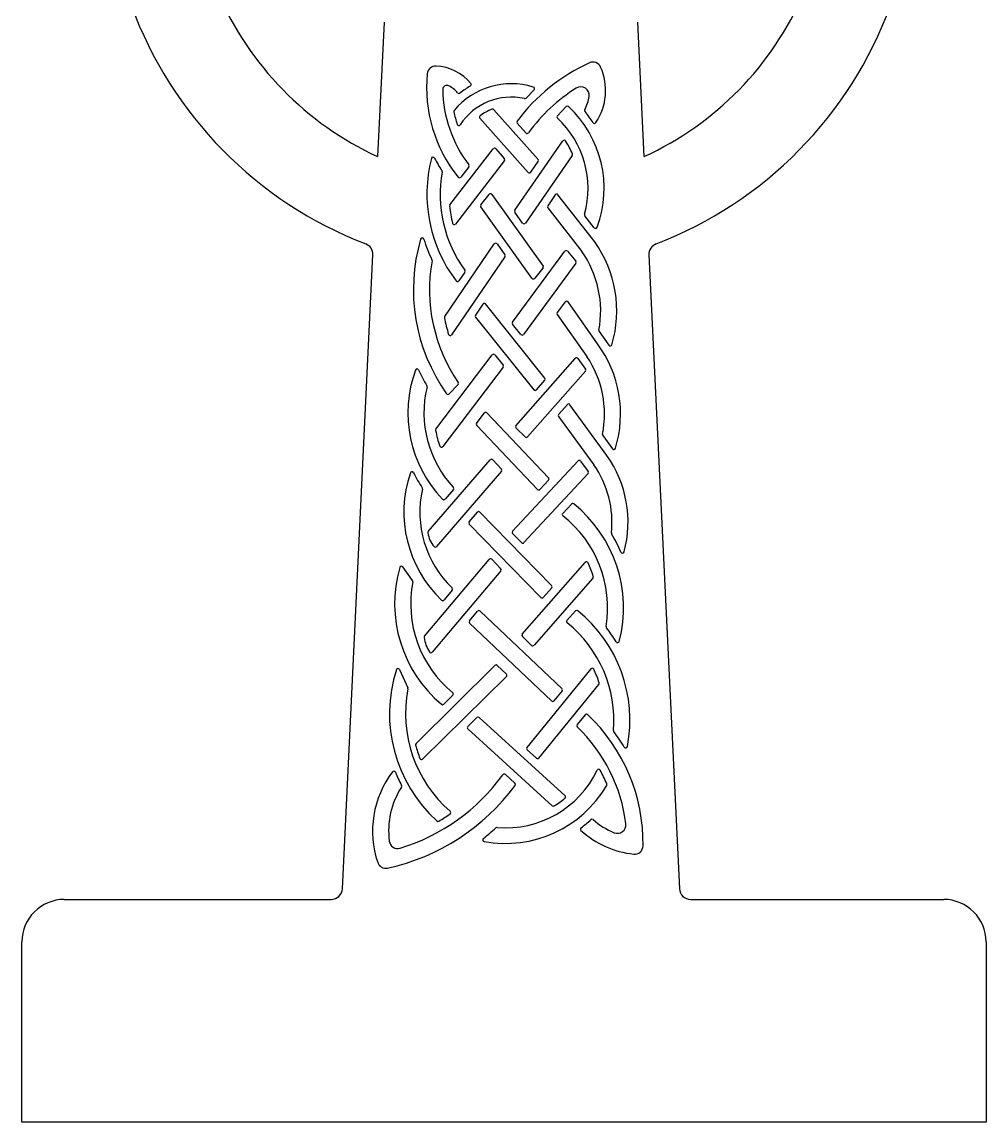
# Model space of a CAD drawing. Extents: x 0 to 17.1, y 0 to 31.1.
# Drawn here: x 0 to 17.11, y 0 to 19.51 of the extents above; entities that cross this region are included whole.
import ezdxf

# ---------------------------------------------------------------- set-up
doc = ezdxf.new("R2010")
doc.units = 0
doc.layers.add('WHITE', color=7, linetype='CONTINUOUS')

msp = doc.modelspace()

# ---------------------------------------------------------------- linework, layer by layer
at = {"layer": 'WHITE', "linetype": 'CONTINUOUS'}
for p, q in [((6.426248, 19.513747), (6.311251, 17.127077)), ((11.041244, 17.127077), (10.926248, 19.513747)), ((9.085945, 18.30978), (8.944366, 18.164009)), ((9.158962, 17.076729), (8.372034, 17.957599)), ((9.501648, 17.851593), (9.658397, 18.013064)), ((8.125593, 17.805674), (8.982275, 16.846723)), ((8.940736, 17.546157), (8.78757, 17.717607)), ((8.744421, 16.176296), (9.597318, 17.404712)), ((7.595101, 16.268148), (8.360489, 17.264208)), ((8.406649, 17.265915), (8.559194, 17.09516)), ((8.560609, 17.056895), (7.694696, 15.930012)), ((9.765467, 17.147174), (8.932845, 15.947959)), ((9.02929, 16.8496), (9.161232, 17.039633)), ((7.926608, 16.945747), (7.784984, 16.761441)), ((8.144409, 16.269077), (8.287636, 16.455471)), ((8.335808, 16.454669), (9.246314, 15.18438)), ((9.462918, 16.448406), (9.328502, 16.254809)), ((10.162823, 15.612999), (9.51123, 16.449729)), ((9.050289, 14.968655), (8.143814, 16.233321)), ((9.329475, 16.219267), (9.933949, 15.443045)), ((8.883819, 15.947591), (8.744681, 16.141709)), ((10.154302, 15.863609), (9.987402, 16.077929)), ((7.501211, 14.289378), (8.381049, 15.57576)), ((8.430194, 15.576301), (8.569683, 15.381693)), ((8.705865, 14.18918), (9.632955, 15.447338)), ((9.680014, 15.448913), (9.829362, 15.272302)), ((5.68542, 4.138398), (6.22711, 15.380785)), ((8.570062, 15.34728), (7.623422, 13.963227)), ((9.830606, 15.235134), (8.899806, 13.971941)), ((11.125385, 15.380785), (11.667075, 4.138398)), ((7.856635, 15.074733), (7.752054, 14.921828)), ((9.24519, 15.147955), (9.097932, 14.967185)), ((8.178689, 14.509365), (8.045928, 14.315258)), ((9.279658, 13.19809), (8.226857, 14.511194)), ((9.640816, 14.549243), (9.499295, 14.359507)), ((10.215474, 13.802523), (9.689381, 14.548595)), ((8.047284, 14.279556), (9.081813, 12.989242)), ((9.498825, 14.324282), (10.025381, 13.577552)), ((8.852248, 13.970971), (8.706611, 14.152618)), ((10.2429, 14.023917), (10.415348, 13.779361)), ((7.346024, 12.292221), (8.344914, 13.608906)), ((8.39222, 13.60954), (8.537333, 13.428548)), ((8.765984, 12.351032), (9.819139, 13.545611)), ((9.86616, 13.54306), (9.999459, 13.354025)), ((8.537828, 13.39165), (7.467459, 11.980745)), ((9.997445, 13.316897), (8.972657, 12.154495)), ((7.739675, 13.080842), (7.580091, 12.916452)), ((9.127722, 12.988169), (9.278756, 13.159485)), ((9.677433, 12.727089), (9.524965, 12.554148)), ((10.379643, 11.822699), (9.724207, 12.724883)), ((8.066757, 12.392598), (8.203209, 12.57554)), ((8.248968, 12.578306), (9.345169, 11.428659)), ((9.523198, 12.516675), (10.147938, 11.656742)), ((9.148255, 11.222181), (8.069092, 12.353959)), ((8.929263, 12.152803), (8.767597, 12.309662)), ((10.305927, 12.179371), (10.477996, 11.942524)), ((7.209421, 10.473474), (8.307881, 11.7472)), ((8.352393, 11.748224), (8.507819, 11.583929)), ((8.70664, 10.480255), (9.866676, 11.727831)), ((9.912917, 11.725035), (10.047677, 11.539543)), ((8.508744, 11.54372), (7.357397, 10.20867)), ((10.045376, 11.501481), (8.907853, 10.278116)), ((9.345427, 11.387528), (9.191936, 11.222455)), ((7.654925, 11.219741), (7.507222, 11.04847)), ((9.749212, 10.962686), (9.595521, 10.797397)), ((7.934147, 10.647763), (8.08164, 10.818789)), ((8.125837, 10.820141), (9.398822, 9.514707)), ((9.207026, 9.303172), (7.935387, 10.607226)), ((8.864404, 10.2776), (8.707132, 10.438882)), ((7.142715, 8.617399), (8.291246, 9.980279)), ((8.335665, 9.981891), (8.493503, 9.82003)), ((6.930753, 9.605556), (6.75771, 9.846806)), ((8.494965, 9.779753), (7.278221, 8.335931)), ((8.878573, 8.652335), (9.996652, 9.926715)), ((10.132337, 9.649226), (9.086836, 8.45757)), ((7.634717, 9.433993), (7.489436, 9.261598)), ((9.399894, 9.473977), (9.251055, 9.304331)), ((7.940347, 8.888859), (8.085586, 9.061203)), ((8.129161, 9.063647), (9.580622, 7.688317)), ((9.819891, 9.065659), (9.671361, 8.896365)), ((9.396706, 7.469963), (7.942653, 8.84775)), ((9.04361, 8.455618), (8.880448, 8.610812)), ((6.699312, 8.028045), (6.847035, 7.701932)), ((8.392005, 8.100456), (6.99254, 6.711547)), ((8.595415, 7.944026), (8.434033, 8.100688)), ((10.095036, 8.037495), (8.959488, 6.645988)), ((7.10999, 6.438612), (8.595565, 7.901122)), ((9.172631, 6.456405), (10.238858, 7.762965)), ((9.58323, 7.647573), (9.440583, 7.472772)), ((7.48459, 7.411219), (7.645023, 7.570442)), ((9.99241, 7.223718), (9.849768, 7.048925)), ((7.910803, 7.016499), (8.071384, 7.174587)), ((8.112621, 7.175398), (9.63639, 5.788868)), ((9.408604, 5.61081), (7.911659, 6.972932)), ((8.96254, 6.604831), (9.129198, 6.453184)), ((8.745223, 6.011639), (8.577847, 6.16394)), ((0.75, 3.948023), (5.485652, 3.948023)), ((11.866843, 3.948023), (16.356946, 3.948023)), ((0, 0), (0, 3.198023)), ((17.106946, 3.198023), (17.106946, 0)), ((17.106946, 0), (0, 0))]:
    msp.add_line(p, q, dxfattribs=at)
for centre, radius, start, end in [((8.676248, 22.272443), 5.662862, -156.635446, -114.685222), ((8.676248, 22.272443), 5.662862, -65.314778, -23.433255), ((8.676248, 22.272443), 7.174217, -159.903452, -111.051799), ((8.676248, 22.272443), 7.174217, -68.948201, -20.190299), ((11.450439, 15.763105), 3.327094, 114.536006, 143.211898), ((10.131104, 18.653309), 0.15, 23.984328, 114.536006), ((9.730629, 18.352368), 2.550296, 174.501893, 218.608362), ((7.341377, 18.582347), 0.15, 87.488712, 174.501893), ((7.311136, 17.89284), 0.84017, 38.974177, 87.488712), ((9.332901, 18.298188), 1.023635, -33.796127, 23.984328), ((7.540659, 18.314601), 0.075, 61.444843, 180.987996), ((7.311136, 17.89284), 0.55517, 40.898654, 61.444843), ((8.682265, 17.100711), 1.317973, 72.739671, 140.191061), ((8.682265, 17.100711), 1.467973, 119.660179, 128.319754), ((7.940986, 18.402413), 0.03, -60.33982, 38.974177), ((9.064424, 18.330682), 0.03, -44.164127, 72.739671), ((9.915525, 18.214277), 0.15, -8.195505, 122.054647), ((9.730629, 18.352368), 2.265296, -179.012005, -142.780925), ((7.753448, 18.275965), 0.03, -139.101346, -51.680246), ((8.682265, 17.100711), 1.080571, 77.488967, 146.952829), ((8.922845, 18.184911), 0.03, -102.511034, -44.164128), ((11.450439, 15.763105), 3.042094, 122.054647, 144.062065), ((9.332901, 18.298188), 0.738635, -27.583008, -8.195504), ((8.682265, 17.100711), 0.930571, 111.673985, 126.390804), ((8.349662, 17.937612), 0.03, 41.776106, 111.673986), ((9.679923, 17.992167), 0.03, 46.869555, 135.84997), ((8.3403, 16.56214), 1.989481, -20.308872, 46.869553), ((10.014174, 17.942284), 0.03, 152.416992, 219.506307), ((7.692865, 17.925309), 0.03, 140.191063, 191.836305), ((9.730629, 18.352368), 2.112033, -168.163695, -161.923401), ((8.147966, 17.825661), 0.03, 126.390805, 221.776106), ((9.523173, 17.830697), 0.03, 135.849971, 227.001833), ((8.3403, 16.56214), 1.704481, -15.577426, 47.001832), ((8.3403, 16.56214), 2.139481, 33.055579, 39.506309), ((7.75136, 17.706338), 0.03, -161.9234, -33.047171), ((8.809943, 17.737594), 0.03, 143.211898, 221.776106), ((10.158634, 17.745488), 0.03, -146.944421, -33.796128), ((8.963109, 17.566143), 0.03, -138.223894, -35.937936), ((9.621961, 17.387603), 0.03, 32.783866, 145.227521), ((8.3403, 16.56214), 1.554481, 23.264903, 32.783867), ((8.384277, 17.245929), 0.03, 41.776105, 142.460782), ((9.740824, 17.164284), 0.03, -34.77248, 23.264902), ((9.729182, 16.458593), 2.543452, 165.562358, 217.205655), ((7.295105, 17.085263), 0.03, 27.486151, 165.562358), ((9.730629, 18.352368), 2.715421, -152.51385, -147.095869), ((7.90282, 16.964026), 0.03, -37.539218, 37.219075), ((8.536821, 17.075174), 0.03, -37.539218, 41.776105), ((9.136589, 17.056743), 0.03, -34.772479, 41.776106), ((9.729182, 16.458593), 2.308432, 170.091991, 215.771018), ((7.425627, 16.86096), 0.03, -9.908009, 32.90413), ((9.004648, 16.866709), 0.03, -138.223894, -34.772479), ((7.761196, 16.77972), 0.03, -141.391638, -37.53922), ((8.311425, 16.437192), 0.03, 35.631857, 142.460782), ((9.48756, 16.431296), 0.03, 37.909256, 145.227522), ((7.61889, 16.249869), 0.03, 142.460782, 185.648617), ((9.729182, 16.458593), 2.150589, -174.351383, -166.075594), ((8.168197, 16.250798), 0.03, 142.460782, 215.631857), ((9.353145, 16.237699), 0.03, 145.227521, 217.909256), ((8.769064, 16.159186), 0.03, 145.227522, 215.631857), ((10.011072, 16.096361), 0.03, 164.422574, 217.909256), ((7.670908, 15.948291), 0.03, -166.075595, -37.539218), ((8.908202, 15.965069), 0.03, -144.368143, -34.772478), ((10.177971, 15.882041), 0.03, -142.090744, -20.308872), ((10.133061, 14.765618), 3.187625, 163.685678, 215.380346), ((7.102577, 15.652615), 0.03, 17.058715, 163.685679), ((9.729182, 16.458593), 2.717481, -162.941286, -154.648346), ((8.433457, 14.385138), 2.120932, -16.34663, 35.375003), ((6.027342, 15.390411), 0.2, -2.758537, 68.948201), ((8.405811, 15.558824), 0.03, 35.631858, 145.629333), ((9.657107, 15.429541), 0.03, 40.219006, 143.614861), ((8.433457, 14.385138), 1.835932, -10.62161, 35.18536), ((11.325154, 15.390411), 0.2, 111.051799, 182.758537), ((10.133061, 14.765618), 2.902625, 169.854469, 214.566934), ((7.246292, 15.282197), 0.03, -10.145531, 25.351653), ((8.5453, 15.364216), 0.03, -34.370667, 35.631857), ((9.806455, 15.25293), 0.03, -36.385141, 40.219004), ((7.831873, 15.091669), 0.03, -34.370667, 35.771018), ((9.221931, 15.166903), 0.03, -39.166754, 35.631857), ((7.727292, 14.938764), 0.03, -142.794344, -34.370667), ((9.074673, 14.986133), 0.03, -144.368143, -39.166751), ((8.203451, 14.492428), 0.03, 38.721424, 145.629333), ((9.664863, 14.531307), 0.03, 35.189573, 143.281421), ((7.525973, 14.272442), 0.03, 145.629333, 190.711918), ((10.133061, 14.765618), 2.683324, -169.288082, -162.780886), ((8.07069, 14.298322), 0.03, 145.629333, 218.721424), ((9.523342, 14.34157), 0.03, 143.281422, 215.189574), ((8.730016, 14.171384), 0.03, 143.614861, 218.721424), ((7.59866, 13.980163), 0.03, -162.780886, -34.370664), ((8.875654, 13.989737), 0.03, -141.278576, -36.38514), ((10.267417, 14.041205), 0.03, 169.37839, 215.189573), ((8.522393, 12.561525), 2.09919, -16.895662, 36.240726), ((10.439866, 13.79665), 0.03, -144.810426, -16.346629), ((8.368814, 13.590774), 0.03, 38.721424, 142.814592), ((9.841643, 13.525772), 0.03, 35.189575, 138.600197), ((8.522393, 12.561525), 1.81419, -11.40011, 34.058864), ((9.06607, 12.580441), 2.218297, 159.971039, 223.718926), ((7.010122, 13.329922), 0.03, 24.68947, 159.971038), ((10.133061, 14.765618), 3.407145, -155.31053, -149.938597), ((8.513927, 13.409782), 0.03, -37.185405, 38.721425), ((9.974941, 13.336736), 0.03, -41.399803, 35.189574), ((7.71815, 13.101738), 0.03, -44.150091, 34.566935), ((9.256252, 13.179324), 0.03, -41.399801, 38.721424), ((9.06607, 12.580441), 1.933297, 166.347108, 223.08555), ((7.158249, 13.043856), 0.03, -13.652892, 30.061402), ((7.558566, 12.937348), 0.03, -144.619653, -44.15009), ((9.105218, 13.008008), 0.03, -141.278576, -41.399803), ((9.699936, 12.70725), 0.03, 35.998361, 138.600197), ((8.227256, 12.557604), 0.03, 43.636721, 143.281639), ((9.547469, 12.534308), 0.03, 138.600199, 215.998361), ((8.090804, 12.374662), 0.03, 143.281639, 223.636721), ((8.788487, 12.331193), 0.03, 138.600197, 225.864707), ((7.369924, 12.274089), 0.03, 142.814593, 190.238191), ((9.06607, 12.580441), 1.75359, -169.761808, -160.280569), ((8.950153, 12.174334), 0.03, -134.135293, -41.399804), ((10.330198, 12.197004), 0.03, 168.599891, 215.998362), ((7.443558, 11.998877), 0.03, -160.280568, -37.185406), ((10.502267, 11.960157), 0.03, -144.001638, -16.895663), ((8.330599, 11.727607), 0.03, 43.411093, 139.225542), ((9.888646, 11.707402), 0.03, 35.998362, 137.082353), ((8.709842, 10.642456), 2.0448, -14.962389, 35.253294), ((8.928341, 10.81953), 2.152329, 161.159238, 226.465356), ((6.919727, 11.504913), 0.03, 26.615359, 161.15924), ((9.06607, 12.580441), 2.370739, -153.38464, -145.937311), ((8.486025, 11.563313), 0.03, -40.774458, 43.411091), ((10.023406, 11.52191), 0.03, -42.917647, 35.998362), ((8.709842, 10.642456), 1.7598, -6.265189, 35.195224), ((9.323457, 11.407956), 0.03, -42.917647, 43.636721), ((8.928341, 10.81953), 1.867329, 167.3267, 226.060047), ((7.077237, 11.235788), 0.03, -12.6733, 34.062689), ((7.632207, 11.239334), 0.03, -40.774459, 43.08555), ((9.169966, 11.242883), 0.03, -136.363279, -42.917646), ((7.484503, 11.068063), 0.03, -136.281075, -40.774458), ((9.771182, 10.942258), 0.03, 51.378589, 137.082354), ((8.317705, 9.122913), 2.35865, -14.67293, 51.37859), ((8.104358, 10.799197), 0.03, 44.278968, 139.225542), ((9.617491, 10.776969), 0.03, 137.082354, 231.83911), ((8.317705, 9.122913), 2.07365, -9.23973, 51.839109), ((7.956865, 10.62817), 0.03, 139.225544, 224.278968), ((7.23214, 10.453882), 0.03, 139.225544, 188.296143), ((7.673107, 10.518182), 0.475631, -171.703858, -139.414526), ((8.72861, 10.459826), 0.03, 137.082353, 224.278968), ((10.488952, 10.447135), 0.03, 173.734811, 211.378583), ((8.317705, 9.122913), 2.513202, 23.138196, 31.378583), ((7.334679, 10.228262), 0.03, -139.414526, -40.774458), ((8.885883, 10.298545), 0.03, -135.721031, -42.917647), ((8.314187, 9.960947), 0.03, 44.278969, 139.878359), ((10.656331, 10.122265), 0.03, -156.861803, -14.96239), ((8.940656, 9.192113), 2.327457, 163.897682, 229.986266), ((6.733333, 9.82932), 0.03, 35.650957, 163.897681), ((8.472024, 9.799086), 0.03, -40.121641, 44.278969), ((10.019203, 9.90693), 0.03, 24.739318, 138.737867), ((8.317705, 9.122913), 1.903439, 16.947462, 24.739318), ((8.940656, 9.192113), 2.042457, 168.985519, 230.55298), ((6.906376, 9.58807), 0.03, -11.01448, 35.650956), ((10.109786, 9.669011), 0.03, -41.262131, 16.947461), ((7.611777, 9.453325), 0.03, -40.121641, 46.060045), ((9.377343, 9.493763), 0.03, -41.262131, 44.278969), ((7.466495, 9.28093), 0.03, -133.534644, -40.121639), ((9.228504, 9.324117), 0.03, -135.721032, -41.262131), ((8.108526, 9.041871), 0.03, 46.542705, 139.878359), ((9.842442, 9.045874), 0.03, 51.120817, 138.737869), ((8.299131, 7.131804), 2.488754, -10.906889, 51.120818), ((7.963288, 8.869526), 0.03, 139.878358, 226.542705), ((9.693912, 8.87658), 0.03, 138.73787, 231.361006), ((8.299131, 7.131804), 2.203754, -4.837574, 51.361006), ((10.39406, 8.78514), 0.03, 170.760269, 218.280788), ((7.165655, 8.598066), 0.03, 139.878359, 187.396928), ((7.742082, 8.6729), 0.611264, -172.603072, -146.875677), ((8.901124, 8.63255), 0.03, 138.737867, 226.433631), ((8.299131, 7.131804), 2.638754, 31.672389, 38.280788), ((9.064285, 8.477356), 0.03, -133.566369, -41.262131), ((10.570412, 8.533064), 0.03, -148.327612, -14.672931), ((7.255281, 8.355263), 0.03, -146.875678, -40.121641), ((9.087458, 7.240722), 2.56674, 162.212459, 227.760088), ((6.671985, 8.015666), 0.03, 24.369618, 162.212458), ((8.413137, 8.079163), 0.03, 45.850064, 134.783098), ((10.118279, 8.018528), 0.03, 25.9864, 140.783614), ((8.299131, 7.131804), 2.053754, 18.738458, 25.9864), ((8.574518, 7.9225), 0.03, -45.448239, 45.850064), ((9.087458, 7.240722), 2.28174, 168.804744, 229.26304), ((6.819707, 7.689554), 0.03, -11.195256, 24.369618), ((7.62389, 7.591736), 0.03, -45.2169, 50.552981), ((9.559987, 7.66654), 0.03, -39.216385, 46.542705), ((10.215615, 7.781933), 0.03, -39.216386, 18.738458), ((9.41734, 7.49174), 0.03, -133.457296, -39.216386), ((7.463457, 7.432513), 0.03, -130.013734, -45.216902), ((10.015653, 7.20475), 0.03, 46.730438, 140.783614), ((7.889246, 4.94586), 3.132288, -0.861813, 46.730438), ((8.092431, 7.153209), 0.03, 47.699856, 134.551761), ((9.873011, 7.029957), 0.03, 140.783615, 226.412891), ((7.93185, 6.995121), 0.03, 134.551759, 227.699856), ((7.889246, 4.94586), 2.847288, 6.903711, 46.412891), ((10.524928, 6.943429), 0.03, 175.162427, 217.158297), ((7.889246, 4.94586), 3.277129, 31.352703, 37.158297), ((7.013673, 6.690254), 0.03, 134.783098, 194.865847), ((9.087458, 7.240722), 2.175601, -165.134153, -158.661591), ((8.982731, 6.62702), 0.03, 140.783615, 227.699856), ((10.71347, 6.666575), 0.03, -148.647297, -10.90689), ((7.088944, 6.45999), 0.03, -158.661593, -45.448241), ((9.149389, 6.475372), 0.03, -132.300144, -39.216385), ((10.233175, 6.228454), 0.03, 28.687414, 154.431446), ((7.956682, 5.160986), 1.735725, 142.811862, 198.743067), ((6.597808, 6.191984), 0.03, 22.842723, 142.811863), ((9.087458, 7.240722), 2.67152, -157.157277, -151.675826), ((5.676524, 8.232759), 3.52995, -72.980003, -35.970605), ((8.581847, 7.018524), 1.800599, -94.768754, -25.568555), ((8.557657, 6.141751), 0.03, 47.699856, 144.029394), ((7.889246, 4.94586), 2.7019, 22.93364, 28.687413), ((5.676524, 8.232759), 3.81495, -77.735509, -36.348273), ((7.956682, 5.160986), 1.450725, 147.390689, 187.07213), ((6.709372, 5.95896), 0.03, -32.609312, 28.324172), ((8.581847, 7.018524), 2.077003, -100.561462, -30.25946), ((8.725033, 5.98945), 0.03, -36.348273, 47.699856), ((10.349951, 5.987005), 0.03, -30.259458, 22.933639), ((8.581847, 7.018524), 1.653884, -58.56328, -50.434361), ((9.6162, 5.766679), 0.03, -50.43436, 47.699856), ((5.676524, 8.232759), 3.368649, -59.277613, -55.264558), ((7.578846, 5.489085), 0.03, -55.264558, 49.263041), ((9.428795, 5.632999), 0.03, -132.300145, -58.563281), ((7.382169, 5.362681), 0.03, -132.239912, -59.277614), ((8.581847, 7.018524), 2.242503, -53.318967, -47.57694), ((10.114877, 5.340999), 0.03, 48.982778, 132.423062), ((11.034075, 6.397773), 1.370606, -131.017223, -112.49956), ((10.566978, 5.270077), 0.15, -112.49956, 6.903711), ((5.676524, 8.232759), 4.070273, -51.898001, -47.820744), ((8.429662, 5.194261), 0.03, 85.231246, 132.179256), ((9.939349, 5.196037), 0.03, 126.681032, 227.667945), ((11.034075, 6.397773), 1.655606, -132.332057, -96.210463), ((6.665853, 5.000842), 0.15, -172.92787, -72.980003), ((8.206652, 5.006199), 0.03, 128.102, 259.438538), ((10.871197, 4.901003), 0.15, -96.210463, -0.861814), ((6.45505, 4.651453), 0.15, -161.256932, -77.735509), ((5.485652, 4.148023), 0.2, -90, -2.758537), ((11.866843, 4.148023), 0.2, -177.241463, -90), ((0.75, 3.198023), 0.75, 90, 180), ((16.356946, 3.198023), 0.75, 0, 90)]:
    msp.add_arc(centre, radius, start, end, dxfattribs=at)

doc.saveas('drawing.dxf')
